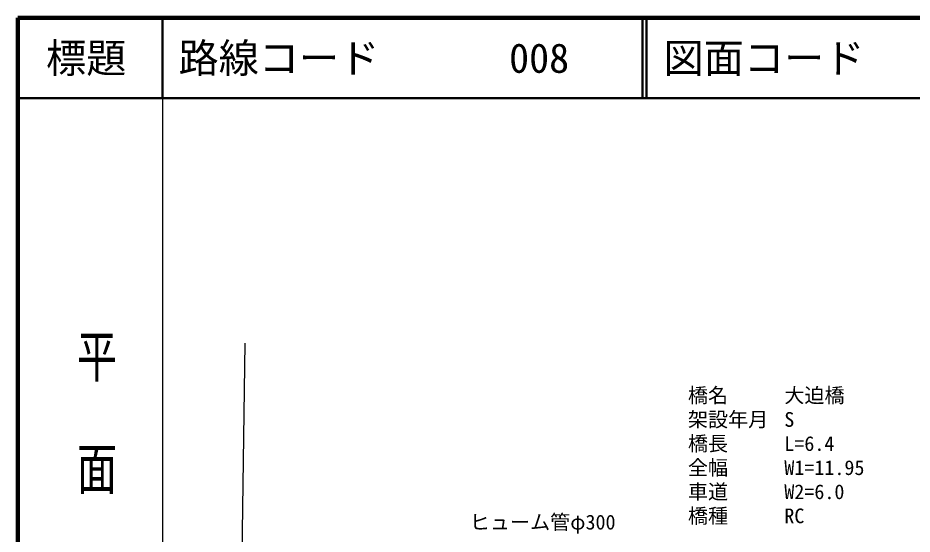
# Model space of a CAD drawing. Units: millimetres at full size, sheet at 1:1000; details may follow other scales. Extents: x 40000 to 680000, y 20000 to 380000.
# Drawn here: x 40000 to 151314, y 315755 to 380000 of the extents above; entities that cross this region are included whole.
import ezdxf
from ezdxf.enums import TextEntityAlignment as Align

# ---------------------------------------------------------------- set-up
doc = ezdxf.new("R2010")
doc.units = ezdxf.units.MM
doc.header["$LTSCALE"] = 1000
for name, color, linetype, lineweight in [('M-BMK-OTRS', 5, 'Continuous', 25), ('M-STR-HTXT', 7, 'Continuous', 13), ('M-TTL', 2, 'Continuous', 140), ('M-TTL-BAND', 7, 'Continuous', 25), ('M-TTL-LINE', 7, 'Continuous', 50)]:
    doc.layers.add(name, color=color, linetype=linetype, lineweight=lineweight)
doc.layers.add('M-TTL-TXT', color=7, linetype='Continuous')
doc.styles.add('@ＭＳ ゴシック', font='')
doc.styles.add('ＭＳ ゴシック', font='')
doc.styles.get('@ＭＳ ゴシック').set_extended_font_data('@MS Gothic')
doc.styles.get('ＭＳ ゴシック').set_extended_font_data('MS Gothic')

msp = doc.modelspace()

# ---------------------------------------------------------------- linework, layer by layer
at = {"layer": 'M-BMK-OTRS'}
msp.add_line((68230, 339528), (66930, 236827), dxfattribs=at)
at = {"layer": 'M-TTL'}
for p, q in [((40000, 380000), (40000, 20000)), ((680000, 380000), (40000, 380000))]:
    msp.add_line(p, q, dxfattribs=at)
at = {"layer": 'M-TTL-BAND'}
msp.add_line((58000, 370000), (58000, 20000), dxfattribs=at)
at = {"layer": 'M-TTL-LINE'}
for p, q in [((58000, 380000), (58000, 370000)), ((117750, 380000), (117750, 370000)), ((118250, 380000), (118250, 370000)), ((40000, 370000), (680000, 370000))]:
    msp.add_line(p, q, dxfattribs=at)

# ---------------------------------------------------------------- texts
at = {"layer": 'M-STR-HTXT', "style": 'ＭＳ ゴシック'}
for s, p in [('橋名', (123403, 331559)), ('大迫橋', (135403, 331559)), ('架設年月', (123403, 328559)), ('S', (135403, 328559)), ('橋長', (123403, 325559)), ('L=6.4', (135403, 325559)), ('全幅', (123403, 322559)), ('W1=11.95', (135403, 322559)), ('車道', (123403, 319559)), ('W2=6.0', (135403, 319559)), ('ヒューム管φ300', (96257, 315779)), ('橋種', (123403, 316559)), ('RC', (135403, 316559))]:
    msp.add_text(s, height=1833, dxfattribs=at).set_placement(p, align=Align.BOTTOM_LEFT)
at = {"layer": 'M-TTL-BAND', "style": '@ＭＳ ゴシック', "width": 1.4}
msp.add_text('平  面  図', height=3666, rotation=270, dxfattribs=at).set_placement((49777, 306475), align=Align.MIDDLE_RIGHT)
at = {"layer": 'M-TTL-TXT', "style": 'ＭＳ ゴシック'}
msp.add_text('標題', height=3666, dxfattribs=at).set_placement((48500, 375000), align=Align.MIDDLE_CENTER)
for s, p in [('路線コード', (60000, 375000)), ('008', (101142, 375000)), ('図面コード', (120380, 375000))]:
    msp.add_text(s, height=3666, dxfattribs=at).set_placement(p, align=Align.MIDDLE_LEFT)

doc.saveas('drawing.dxf')
